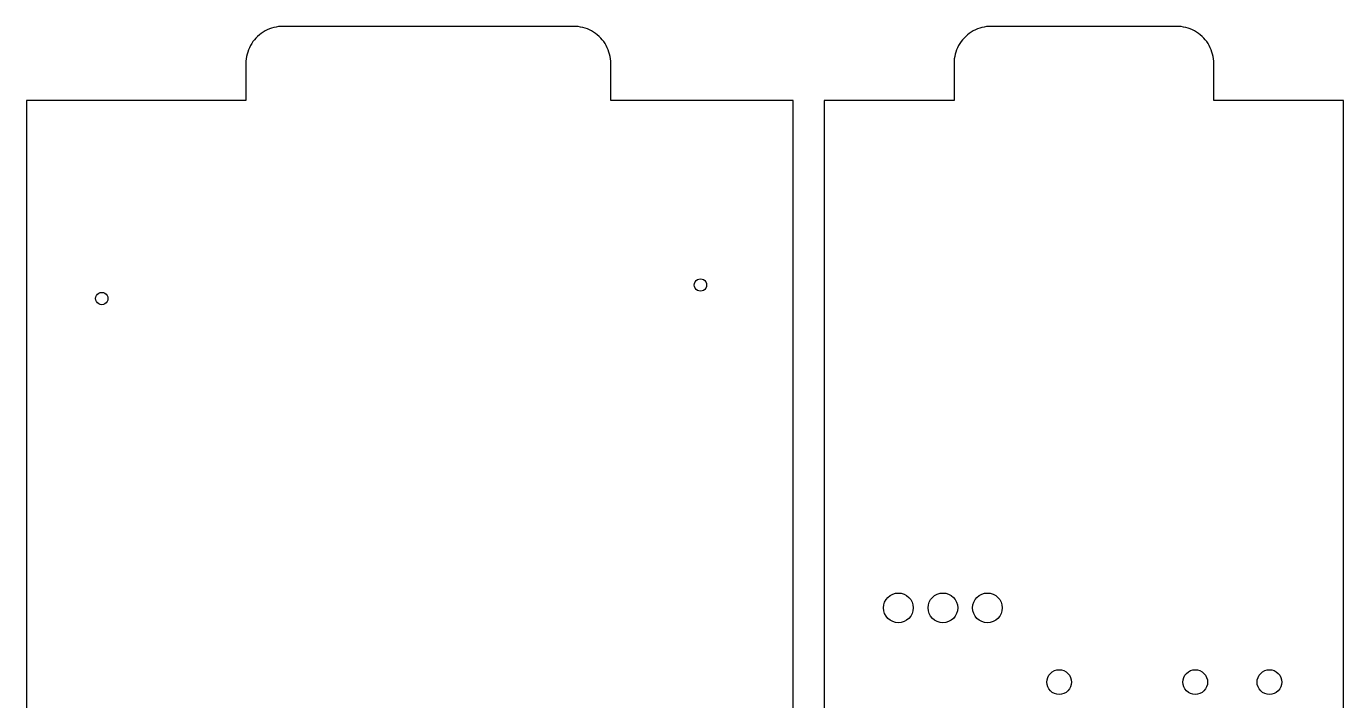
# Model space of a CAD drawing. Header units: metres. Extents: x 10 to 214, y -112 to 112.
# Drawn here: x 107.5 to 214, y 57.5 to 112 of the extents above; entities that cross this region are included whole.
import ezdxf

# ---------------------------------------------------------------- set-up
doc = ezdxf.new("R2010")
doc.units = ezdxf.units.M

msp = doc.modelspace()

# ---------------------------------------------------------------- linework, layer by layer
for p, q in [((127.323, 111.853), (127.146, 111.789)), ((127.504, 111.906), (127.323, 111.853)), ((127.688, 111.947), (127.504, 111.906)), ((127.874, 111.976), (127.688, 111.947)), ((128.062, 111.994), (127.874, 111.976)), ((128.25, 112), (128.062, 111.994)), ((151.75, 112), (128.25, 112)), ((151.938, 111.994), (151.75, 112)), ((152.126, 111.976), (151.938, 111.994)), ((152.312, 111.947), (152.126, 111.976)), ((152.496, 111.906), (152.312, 111.947)), ((152.677, 111.853), (152.496, 111.906)), ((152.854, 111.789), (152.677, 111.853)), ((184.573, 111.853), (184.396, 111.789)), ((184.754, 111.906), (184.573, 111.853)), ((184.938, 111.947), (184.754, 111.906)), ((185.124, 111.976), (184.938, 111.947)), ((185.312, 111.994), (185.124, 111.976)), ((185.5, 112), (185.312, 111.994)), ((200.5, 112), (185.5, 112)), ((200.688, 111.994), (200.5, 112)), ((200.876, 111.976), (200.688, 111.994)), ((201.062, 111.947), (200.876, 111.976)), ((201.246, 111.906), (201.062, 111.947)), ((201.427, 111.853), (201.246, 111.906)), ((201.604, 111.789), (201.427, 111.853)), ((125.823, 110.763), (125.717, 110.607)), ((125.938, 110.912), (125.823, 110.763)), ((126.063, 111.054), (125.938, 110.912)), ((126.196, 111.187), (126.063, 111.054)), ((126.338, 111.312), (126.196, 111.187)), ((126.487, 111.427), (126.338, 111.312)), ((126.643, 111.533), (126.487, 111.427)), ((126.805, 111.629), (126.643, 111.533)), ((126.973, 111.714), (126.805, 111.629)), ((127.146, 111.789), (126.973, 111.714)), ((153.027, 111.714), (152.854, 111.789)), ((153.195, 111.629), (153.027, 111.714)), ((153.357, 111.533), (153.195, 111.629)), ((153.513, 111.427), (153.357, 111.533)), ((153.662, 111.312), (153.513, 111.427)), ((153.804, 111.187), (153.662, 111.312)), ((153.937, 111.054), (153.804, 111.187)), ((154.062, 110.912), (153.937, 111.054)), ((154.177, 110.763), (154.062, 110.912)), ((154.283, 110.607), (154.177, 110.763)), ((183.073, 110.763), (182.967, 110.607)), ((183.188, 110.912), (183.073, 110.763)), ((183.313, 111.054), (183.188, 110.912)), ((183.446, 111.187), (183.313, 111.054)), ((183.588, 111.312), (183.446, 111.187)), ((183.737, 111.427), (183.588, 111.312)), ((183.893, 111.533), (183.737, 111.427)), ((184.055, 111.629), (183.893, 111.533)), ((184.223, 111.714), (184.055, 111.629)), ((184.396, 111.789), (184.223, 111.714)), ((201.777, 111.714), (201.604, 111.789)), ((201.945, 111.629), (201.777, 111.714)), ((202.107, 111.533), (201.945, 111.629)), ((202.263, 111.427), (202.107, 111.533)), ((202.412, 111.312), (202.263, 111.427)), ((202.554, 111.187), (202.412, 111.312)), ((202.687, 111.054), (202.554, 111.187)), ((202.812, 110.912), (202.687, 111.054)), ((202.927, 110.763), (202.812, 110.912)), ((203.033, 110.607), (202.927, 110.763)), ((125.344, 109.746), (125.303, 109.562)), ((125.397, 109.927), (125.344, 109.746)), ((125.461, 110.104), (125.397, 109.927)), ((125.536, 110.277), (125.461, 110.104)), ((125.621, 110.445), (125.536, 110.277)), ((125.717, 110.607), (125.621, 110.445)), ((154.379, 110.445), (154.283, 110.607)), ((154.464, 110.277), (154.379, 110.445)), ((154.539, 110.104), (154.464, 110.277)), ((154.603, 109.927), (154.539, 110.104)), ((154.656, 109.746), (154.603, 109.927)), ((154.697, 109.562), (154.656, 109.746)), ((182.594, 109.746), (182.553, 109.562)), ((182.647, 109.927), (182.594, 109.746)), ((182.711, 110.104), (182.647, 109.927)), ((182.786, 110.277), (182.711, 110.104)), ((182.871, 110.445), (182.786, 110.277)), ((182.967, 110.607), (182.871, 110.445)), ((203.129, 110.445), (203.033, 110.607)), ((203.214, 110.277), (203.129, 110.445)), ((203.289, 110.104), (203.214, 110.277)), ((203.353, 109.927), (203.289, 110.104)), ((203.406, 109.746), (203.353, 109.927)), ((203.447, 109.562), (203.406, 109.746)), ((125.256, 109.188), (125.25, 109)), ((125.25, 109), (125.25, 106)), ((125.274, 109.376), (125.256, 109.188)), ((125.303, 109.562), (125.274, 109.376)), ((154.726, 109.376), (154.697, 109.562)), ((154.744, 109.188), (154.726, 109.376)), ((154.75, 109), (154.744, 109.188)), ((154.75, 106), (154.75, 109)), ((182.506, 109.188), (182.5, 109)), ((182.5, 109), (182.5, 106)), ((182.524, 109.376), (182.506, 109.188)), ((182.553, 109.562), (182.524, 109.376)), ((203.476, 109.376), (203.447, 109.562)), ((203.494, 109.188), (203.476, 109.376)), ((203.5, 109), (203.494, 109.188)), ((203.5, 106), (203.5, 109)), ((125.25, 106), (107.5, 106)), ((107.5, 106), (107.5, -106)), ((169.5, 106), (154.75, 106)), ((169.5, -106), (169.5, 106)), ((182.5, 106), (172, 106)), ((172, 106), (172, -106)), ((214, 106), (203.5, 106)), ((214, -106), (214, 106)), ((161.871, 91.5759), (162, 91.5929)), ((162, 91.5929), (162.129, 91.5759)), ((161.5, 91.0929), (161.517, 91.2223)), ((161.517, 90.9635), (161.5, 91.0929)), ((161.517, 91.2223), (161.567, 91.3429)), ((161.567, 90.8429), (161.517, 90.9635)), ((161.567, 91.3429), (161.646, 91.4465)), ((161.646, 90.7393), (161.567, 90.8429)), ((161.646, 91.4465), (161.75, 91.5259)), ((161.75, 90.6599), (161.646, 90.7393)), ((161.75, 91.5259), (161.871, 91.5759)), ((161.871, 90.6099), (161.75, 90.6599)), ((162, 90.5929), (161.871, 90.6099)), ((162.129, 90.6099), (162, 90.5929)), ((162.129, 91.5759), (162.25, 91.5259)), ((162.25, 90.6599), (162.129, 90.6099)), ((162.25, 91.5259), (162.354, 91.4465)), ((162.354, 90.7393), (162.25, 90.6599)), ((162.354, 91.4465), (162.433, 91.3429)), ((162.433, 90.8429), (162.354, 90.7393)), ((162.433, 91.3429), (162.483, 91.2223)), ((162.483, 90.9635), (162.433, 90.8429)), ((162.483, 91.2223), (162.5, 91.0929)), ((162.5, 91.0929), (162.483, 90.9635)), ((113.097, 90), (113.114, 90.1294)), ((113.114, 89.8706), (113.097, 90)), ((113.114, 90.1294), (113.164, 90.25)), ((113.164, 89.75), (113.114, 89.8706)), ((113.164, 90.25), (113.244, 90.3535)), ((113.244, 89.6465), (113.164, 89.75)), ((113.244, 90.3535), (113.347, 90.433)), ((113.347, 89.567), (113.244, 89.6465)), ((113.347, 90.433), (113.468, 90.483)), ((113.468, 89.517), (113.347, 89.567)), ((113.468, 90.483), (113.597, 90.5)), ((113.597, 89.5), (113.468, 89.517)), ((113.597, 90.5), (113.727, 90.483)), ((113.727, 89.517), (113.597, 89.5)), ((113.727, 90.483), (113.847, 90.433)), ((113.847, 89.567), (113.727, 89.517)), ((113.847, 90.433), (113.951, 90.3535)), ((113.951, 89.6465), (113.847, 89.567)), ((113.951, 90.3535), (114.03, 90.25)), ((114.03, 89.75), (113.951, 89.6465)), ((114.03, 90.25), (114.08, 90.1294)), ((114.08, 89.8706), (114.03, 89.75)), ((114.08, 90.1294), (114.097, 90)), ((114.097, 90), (114.08, 89.8706)), ((177.333, 65.9978), (177.541, 66.1086)), ((177.541, 66.1086), (177.766, 66.1769)), ((177.766, 66.1769), (178, 66.2)), ((178, 66.2), (178.234, 66.1769)), ((178.234, 66.1769), (178.459, 66.1086)), ((178.459, 66.1086), (178.667, 65.9978)), ((180.933, 65.9978), (181.141, 66.1086)), ((181.141, 66.1086), (181.366, 66.1769)), ((181.366, 66.1769), (181.6, 66.2)), ((181.6, 66.2), (181.834, 66.1769)), ((181.834, 66.1769), (182.059, 66.1086)), ((182.059, 66.1086), (182.267, 65.9978)), ((184.533, 65.9978), (184.741, 66.1086)), ((184.741, 66.1086), (184.966, 66.1769)), ((184.966, 66.1769), (185.2, 66.2)), ((185.2, 66.2), (185.434, 66.1769)), ((185.434, 66.1769), (185.659, 66.1086)), ((185.659, 66.1086), (185.867, 65.9978)), ((176.8, 65), (176.823, 65.2341)), ((176.823, 64.7659), (176.8, 65)), ((176.823, 65.2341), (176.891, 65.4592)), ((176.891, 65.4592), (177.002, 65.6667)), ((177.002, 65.6667), (177.151, 65.8485)), ((177.151, 65.8485), (177.333, 65.9978)), ((178.667, 65.9978), (178.849, 65.8485)), ((178.849, 65.8485), (178.998, 65.6667)), ((178.998, 65.6667), (179.109, 65.4592)), ((179.109, 65.4592), (179.177, 65.2341)), ((179.177, 65.2341), (179.2, 65)), ((179.2, 65), (179.177, 64.7659)), ((180.4, 65), (180.423, 65.2341)), ((180.423, 64.7659), (180.4, 65)), ((180.423, 65.2341), (180.491, 65.4592)), ((180.491, 65.4592), (180.602, 65.6667)), ((180.602, 65.6667), (180.751, 65.8485)), ((180.751, 65.8485), (180.933, 65.9978)), ((182.267, 65.9978), (182.449, 65.8485)), ((182.449, 65.8485), (182.598, 65.6667)), ((182.598, 65.6667), (182.709, 65.4592)), ((182.709, 65.4592), (182.777, 65.2341)), ((182.777, 65.2341), (182.8, 65)), ((182.8, 65), (182.777, 64.7659)), ((184, 65), (184.023, 65.2341)), ((184.023, 64.7659), (184, 65)), ((184.023, 65.2341), (184.091, 65.4592)), ((184.091, 65.4592), (184.202, 65.6667)), ((184.202, 65.6667), (184.351, 65.8485)), ((184.351, 65.8485), (184.533, 65.9978)), ((185.867, 65.9978), (186.049, 65.8485)), ((186.049, 65.8485), (186.198, 65.6667)), ((186.198, 65.6667), (186.309, 65.4592)), ((186.309, 65.4592), (186.377, 65.2341)), ((186.377, 65.2341), (186.4, 65)), ((186.4, 65), (186.377, 64.7659)), ((176.891, 64.5408), (176.823, 64.7659)), ((177.002, 64.3333), (176.891, 64.5408)), ((177.151, 64.1515), (177.002, 64.3333)), ((177.333, 64.0022), (177.151, 64.1515)), ((177.541, 63.8914), (177.333, 64.0022)), ((178.667, 64.0022), (178.459, 63.8914)), ((178.849, 64.1515), (178.667, 64.0022)), ((178.998, 64.3333), (178.849, 64.1515)), ((179.109, 64.5408), (178.998, 64.3333)), ((179.177, 64.7659), (179.109, 64.5408)), ((180.491, 64.5408), (180.423, 64.7659)), ((180.602, 64.3333), (180.491, 64.5408)), ((180.751, 64.1515), (180.602, 64.3333)), ((180.933, 64.0022), (180.751, 64.1515)), ((181.141, 63.8914), (180.933, 64.0022)), ((182.267, 64.0022), (182.059, 63.8914)), ((182.449, 64.1515), (182.267, 64.0022)), ((182.598, 64.3333), (182.449, 64.1515)), ((182.709, 64.5408), (182.598, 64.3333)), ((182.777, 64.7659), (182.709, 64.5408)), ((184.091, 64.5408), (184.023, 64.7659)), ((184.202, 64.3333), (184.091, 64.5408)), ((184.351, 64.1515), (184.202, 64.3333)), ((184.533, 64.0022), (184.351, 64.1515)), ((184.741, 63.8914), (184.533, 64.0022)), ((185.867, 64.0022), (185.659, 63.8914)), ((186.049, 64.1515), (185.867, 64.0022)), ((186.198, 64.3333), (186.049, 64.1515)), ((186.309, 64.5408), (186.198, 64.3333)), ((186.377, 64.7659), (186.309, 64.5408)), ((177.766, 63.8231), (177.541, 63.8914)), ((178, 63.8), (177.766, 63.8231)), ((178.234, 63.8231), (178, 63.8)), ((178.459, 63.8914), (178.234, 63.8231)), ((181.366, 63.8231), (181.141, 63.8914)), ((181.6, 63.8), (181.366, 63.8231)), ((181.834, 63.8231), (181.6, 63.8)), ((182.059, 63.8914), (181.834, 63.8231)), ((184.966, 63.8231), (184.741, 63.8914)), ((185.2, 63.8), (184.966, 63.8231)), ((185.434, 63.8231), (185.2, 63.8)), ((185.659, 63.8914), (185.434, 63.8231)), ((190.169, 59.5556), (190.293, 59.7071)), ((190.293, 59.7071), (190.444, 59.8315)), ((190.444, 59.8315), (190.617, 59.9239)), ((190.617, 59.9239), (190.805, 59.9808)), ((190.805, 59.9808), (191, 60)), ((191, 60), (191.195, 59.9808)), ((191.195, 59.9808), (191.383, 59.9239)), ((191.383, 59.9239), (191.556, 59.8315)), ((191.556, 59.8315), (191.707, 59.7071)), ((191.707, 59.7071), (191.831, 59.5556)), ((201.169, 59.5556), (201.293, 59.7071)), ((201.293, 59.7071), (201.444, 59.8315)), ((201.444, 59.8315), (201.617, 59.9239)), ((201.617, 59.9239), (201.805, 59.9808)), ((201.805, 59.9808), (202, 60)), ((202, 60), (202.195, 59.9808)), ((202.195, 59.9808), (202.383, 59.9239)), ((202.383, 59.9239), (202.556, 59.8315)), ((202.556, 59.8315), (202.707, 59.7071)), ((202.707, 59.7071), (202.831, 59.5556)), ((207.169, 59.5555), (207.293, 59.7071)), ((207.293, 59.7071), (207.444, 59.8315)), ((207.444, 59.8315), (207.617, 59.9239)), ((207.617, 59.9239), (207.805, 59.9808)), ((207.805, 59.9808), (208, 60)), ((208, 60), (208.195, 59.9808)), ((208.195, 59.9808), (208.383, 59.9239)), ((208.383, 59.9239), (208.556, 59.8315)), ((208.556, 59.8315), (208.707, 59.7071)), ((208.707, 59.7071), (208.831, 59.5555)), ((190, 59), (190.019, 59.1951)), ((190.019, 58.8049), (190, 59)), ((190.019, 59.1951), (190.076, 59.3827)), ((190.076, 58.6173), (190.019, 58.8049)), ((190.076, 59.3827), (190.169, 59.5556)), ((190.169, 58.4444), (190.076, 58.6173)), ((191.831, 59.5556), (191.924, 59.3827)), ((191.924, 58.6173), (191.831, 58.4444)), ((191.924, 59.3827), (191.981, 59.1951)), ((191.981, 58.8049), (191.924, 58.6173)), ((191.981, 59.1951), (192, 59)), ((192, 59), (191.981, 58.8049)), ((201, 59), (201.019, 59.1951)), ((201.019, 58.8049), (201, 59)), ((201.019, 59.1951), (201.076, 59.3827)), ((201.076, 58.6173), (201.019, 58.8049)), ((201.076, 59.3827), (201.169, 59.5556)), ((201.169, 58.4444), (201.076, 58.6173)), ((202.831, 59.5556), (202.924, 59.3827)), ((202.924, 58.6173), (202.831, 58.4444)), ((202.924, 59.3827), (202.981, 59.1951)), ((202.981, 58.8049), (202.924, 58.6173)), ((202.981, 59.1951), (203, 59)), ((203, 59), (202.981, 58.8049)), ((207, 59), (207.019, 59.1951)), ((207.019, 58.8049), (207, 59)), ((207.019, 59.1951), (207.076, 59.3827)), ((207.076, 58.6173), (207.019, 58.8049)), ((207.076, 59.3827), (207.169, 59.5555)), ((207.169, 58.4444), (207.076, 58.6173)), ((208.831, 59.5555), (208.924, 59.3827)), ((208.924, 58.6173), (208.831, 58.4444)), ((208.924, 59.3827), (208.981, 59.1951)), ((208.981, 58.8049), (208.924, 58.6173)), ((208.981, 59.1951), (209, 59)), ((209, 59), (208.981, 58.8049)), ((190.293, 58.2929), (190.169, 58.4444)), ((190.444, 58.1685), (190.293, 58.2929)), ((190.617, 58.0761), (190.444, 58.1685)), ((190.805, 58.0192), (190.617, 58.0761)), ((191, 58), (190.805, 58.0192)), ((191.195, 58.0192), (191, 58)), ((191.383, 58.0761), (191.195, 58.0192)), ((191.556, 58.1685), (191.383, 58.0761)), ((191.707, 58.2929), (191.556, 58.1685)), ((191.831, 58.4444), (191.707, 58.2929)), ((201.293, 58.2929), (201.169, 58.4444)), ((201.444, 58.1685), (201.293, 58.2929)), ((201.617, 58.0761), (201.444, 58.1685)), ((201.805, 58.0192), (201.617, 58.0761)), ((202, 58), (201.805, 58.0192)), ((202.195, 58.0192), (202, 58)), ((202.383, 58.0761), (202.195, 58.0192)), ((202.556, 58.1685), (202.383, 58.0761)), ((202.707, 58.2929), (202.556, 58.1685)), ((202.831, 58.4444), (202.707, 58.2929)), ((207.293, 58.2929), (207.169, 58.4444)), ((207.444, 58.1685), (207.293, 58.2929)), ((207.617, 58.0761), (207.444, 58.1685)), ((207.805, 58.0192), (207.617, 58.0761)), ((208, 58), (207.805, 58.0192)), ((208.195, 58.0192), (208, 58)), ((208.383, 58.0761), (208.195, 58.0192)), ((208.556, 58.1685), (208.383, 58.0761)), ((208.707, 58.2929), (208.556, 58.1685)), ((208.831, 58.4444), (208.707, 58.2929))]:
    msp.add_line(p, q)

doc.saveas('drawing.dxf')
